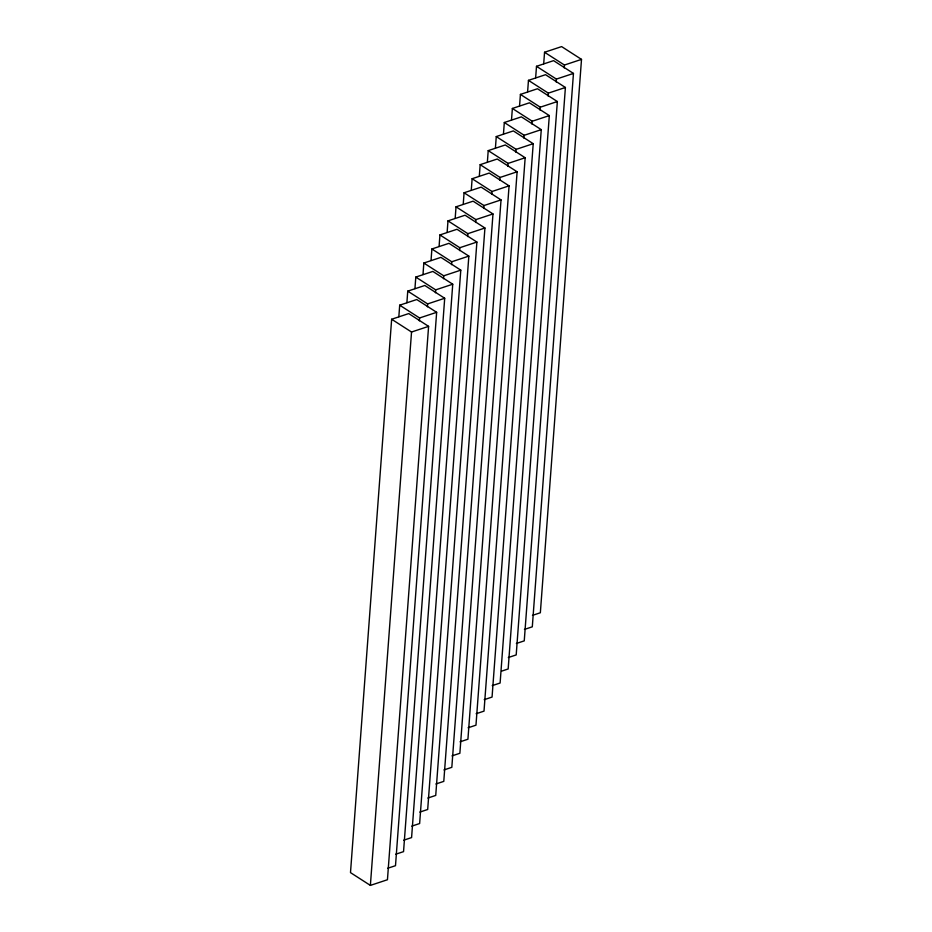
<?xml version="1.0" encoding="UTF-8"?>
<svg xmlns="http://www.w3.org/2000/svg" width="932" height="932" viewBox="0 0 932 932"><rect width="100%" height="100%" fill="white"/><g stroke="black" fill="none" stroke-linecap="round" stroke-linejoin="round"><path stroke-width="1.4" d="M391.65 319.245L350.49 872.62L370.377 885.4L387.444 879.738L428.603 326.363L408.729 313.583L391.65 319.245L411.536 332.025L428.603 326.363M398.838 316.717L399.7 305.183L416.767 299.533L436.654 312.313L395.494 865.688L387.619 868.298M406.888 302.667L407.75 291.134L424.817 285.483L444.704 298.263L403.544 851.638L395.657 854.248M370.377 885.4L411.536 332.025M414.938 288.617L415.8 277.084L432.867 271.422L452.742 284.213L411.583 837.588L403.707 840.198M419.365 320.853L419.575 317.975L399.7 305.183M422.988 274.567L423.839 263.034L440.918 257.372L460.792 270.152L419.633 823.538L411.758 826.148M427.415 306.803L427.625 303.914L407.75 291.134M431.027 260.506L431.889 248.984L448.968 243.322L468.843 256.102L427.683 809.489L419.808 812.098M435.454 292.753L435.675 289.864L415.8 277.084M439.077 246.456L439.939 234.934L457.006 229.272L476.893 242.052L435.733 795.427L427.846 798.048M443.504 278.691L443.725 275.814L423.839 263.034M447.127 232.406L447.989 220.872L465.056 215.222L484.931 228.002L443.783 781.377L435.896 783.987M451.554 264.641L451.764 261.764L431.889 248.984M455.177 218.356L456.028 206.822L473.107 201.172L492.981 213.952L451.822 767.327L443.947 769.937M459.604 250.591L459.814 247.714L439.939 234.934M463.227 204.306L464.078 192.773L481.157 187.122L501.032 199.902L459.872 753.277L451.997 755.887M467.654 236.542L467.864 233.664L447.989 220.872M471.266 190.256L472.128 178.723L489.195 173.061L509.082 185.841L467.922 739.227L460.035 741.837M475.693 222.492L475.914 219.603L456.028 206.822M479.316 176.195L480.178 164.673L497.245 159.011L517.12 171.791L475.972 725.178L468.085 727.787M483.743 208.442L483.953 205.553L464.078 192.773M487.366 162.145L488.217 150.623L505.295 144.961L525.17 157.741L484.011 711.128L476.135 713.737M491.793 194.392L492.003 191.503L472.128 178.723M495.416 148.095L496.267 136.573L513.346 130.911L533.221 143.691L492.061 697.066L484.186 699.687M499.843 180.33L500.053 177.453L480.178 164.673M503.455 134.045L504.317 122.511L521.384 116.861L541.271 129.641L500.111 683.016L492.236 685.626M507.882 166.28L508.103 163.403L488.217 150.623M511.505 119.995L512.367 108.462L529.434 102.811L549.321 115.591L508.161 668.966L501.591 671.145M515.932 152.231L516.153 149.353L496.267 136.573M519.555 105.945L520.417 94.412L537.484 88.75L557.359 101.541L516.2 654.916L508.324 657.526M523.982 138.181L524.192 135.303L504.317 122.511M527.605 91.895L528.456 80.362L545.535 74.7L565.409 87.48L524.25 640.867L516.375 643.476M532.032 124.131L532.242 121.242L512.367 108.462M535.644 77.834L536.506 66.312L553.585 60.65L573.46 73.43L532.3 626.817L524.425 629.426M540.071 110.081L540.292 107.192L520.417 94.412M543.694 63.784L544.556 52.262L561.623 46.6L581.51 59.38L540.35 612.755L532.463 615.376M548.121 96.019L548.342 93.142L528.456 80.362M556.171 81.969L556.381 79.092L536.506 66.312M564.221 67.919L564.431 65.042L544.556 52.262M564.431 65.042L581.51 59.38M556.381 79.092L573.46 73.43M548.342 93.142L565.409 87.48M540.292 107.192L557.359 101.541M532.242 121.242L549.321 115.591M524.192 135.303L541.271 129.641M516.153 149.353L533.221 143.691M508.103 163.403L525.17 157.741M500.053 177.453L517.12 171.791M492.003 191.503L509.082 185.841M483.953 205.553L501.032 199.902M475.914 219.603L492.981 213.952M467.864 233.664L484.931 228.002M459.814 247.714L476.893 242.052M451.764 261.764L468.843 256.102M443.725 275.814L460.792 270.152M435.675 289.864L452.742 284.213M427.625 303.914L444.704 298.263M419.575 317.975L436.654 312.313"/></g></svg>
